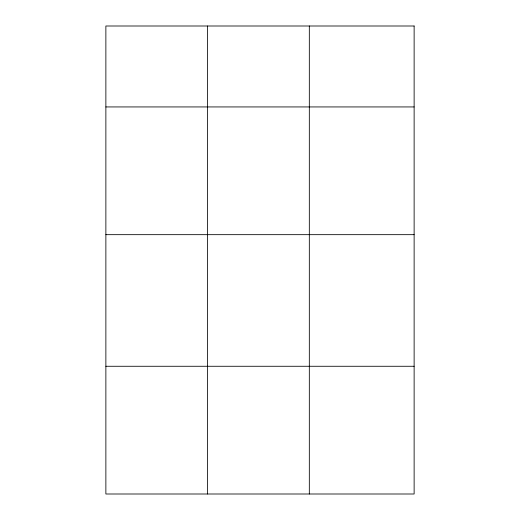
<?xml version="1.0" encoding="UTF-8"?>
<svg xmlns="http://www.w3.org/2000/svg" width="520" height="520" viewBox="0 0 520 520"><rect width="100%" height="100%" fill="white"/><g stroke="black" fill="none" stroke-linecap="round" stroke-linejoin="round"><path stroke-width="0.78" d="M105.872 106.938L414.128 106.938M105.872 234.669L414.128 234.669M105.872 366.269L414.128 366.269M309.322 26L309.322 494M207.597 26L207.597 494M414.128 26L105.872 26L105.872 494L414.128 494L414.128 26"/></g></svg>
